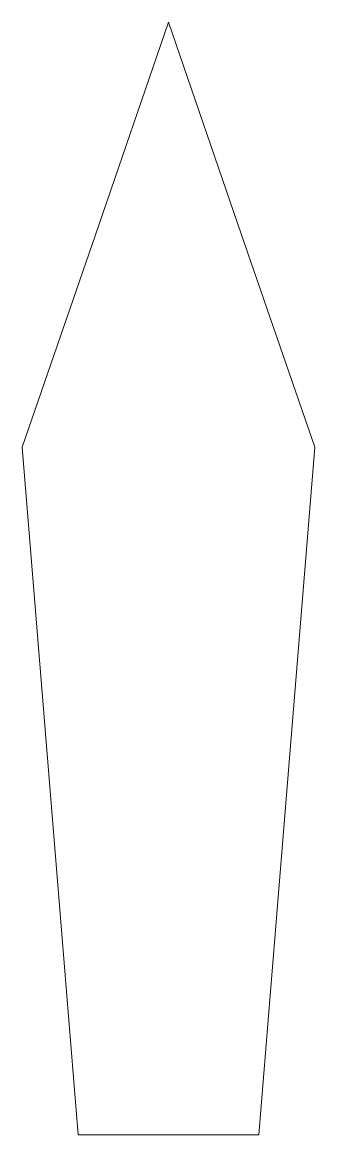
# Model space of a CAD drawing. Header units: centimetres. Extents: x -121 to 177, y -44 to 114.
# Drawn here: x 176.869 to 176.9125, y 101.3384 to 101.5036 of the extents above; entities that cross this region are included whole.
import ezdxf

# ---------------------------------------------------------------- set-up
doc = ezdxf.new("R2010")
doc.units = ezdxf.units.CM
doc.header["$MEASUREMENT"] = 0
doc.layers.add('Layer 1', color=7, linetype='Continuous')

msp = doc.modelspace()

# ---------------------------------------------------------------- linework, layer by layer
at = {"layer": 'Layer 1', "lineweight": 20}
msp.add_open_spline([(176.89075, 101.50356), (176.89075, 101.50356), (176.87989, 101.47201), (176.87989, 101.47201), (176.87989, 101.47201), (176.87989, 101.47201), (176.86904, 101.44046), (176.86904, 101.44046), (176.86904, 101.44046), (176.86904, 101.44046), (176.87318, 101.38941), (176.87318, 101.38941), (176.87318, 101.38941), (176.87318, 101.38941), (176.87733, 101.33836), (176.87733, 101.33836), (176.87733, 101.33836), (176.87733, 101.33836), (176.89075, 101.33836), (176.89075, 101.33836), (176.89075, 101.33836), (176.89075, 101.33836), (176.90417, 101.33836), (176.90417, 101.33836), (176.90417, 101.33836), (176.90417, 101.33836), (176.90832, 101.38941), (176.90832, 101.38941), (176.90832, 101.38941), (176.90832, 101.38941), (176.91246, 101.44046), (176.91246, 101.44046), (176.91246, 101.44046), (176.91246, 101.44046), (176.90161, 101.47201), (176.90161, 101.47201), (176.90161, 101.47201), (176.90161, 101.47201), (176.89075, 101.50356), (176.89075, 101.50356)], degree=3, knots=[0, 0, 0, 0, 0.1, 0.1, 0.1, 0.1, 0.2, 0.2, 0.2, 0.2, 0.3, 0.3, 0.3, 0.3, 0.4, 0.4, 0.4, 0.4, 0.5, 0.5, 0.5, 0.5, 0.6, 0.6, 0.6, 0.6, 0.7, 0.7, 0.7, 0.7, 0.8, 0.8, 0.8, 0.8, 0.9, 0.9, 0.9, 0.9, 1, 1, 1, 1], dxfattribs=at)

doc.saveas('drawing.dxf')
